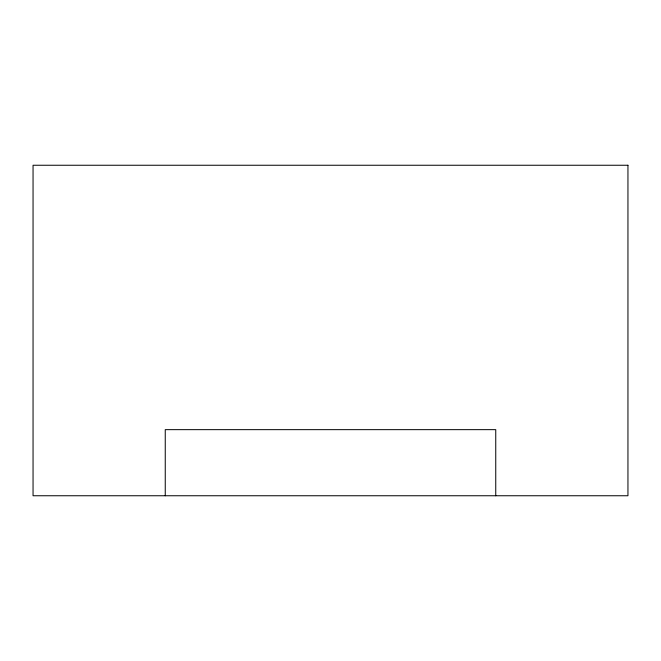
<?xml version="1.0" encoding="UTF-8"?>
<svg xmlns="http://www.w3.org/2000/svg" width="661" height="661" viewBox="0 0 661 661"><rect width="100%" height="100%" fill="white"/><g stroke="black" fill="none" stroke-linecap="round" stroke-linejoin="round"><path stroke-width="0.99" d="M495.75 495.75L495.75 429.65L165.25 429.65L165.25 495.75M627.95 165.25L33.05 165.25L33.05 495.75L627.95 495.75L627.95 165.25"/></g></svg>
